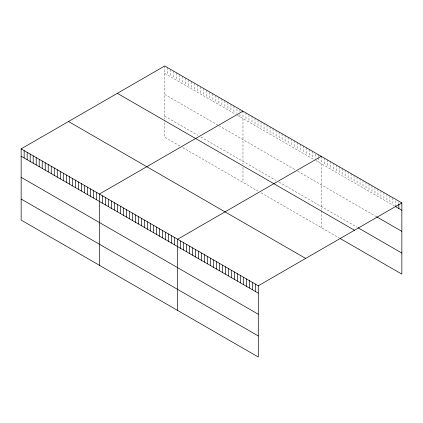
<?xml version="1.0" encoding="UTF-8"?>
<svg xmlns="http://www.w3.org/2000/svg" width="423" height="423" viewBox="0 0 423 423"><rect width="100%" height="100%" fill="white"/><g stroke="black" fill="none" stroke-linecap="round" stroke-linejoin="round"><path stroke-width="0.32" stroke-dasharray="2.12 1.59" d="M164.716 73.369L235.447 114.205M237.451 115.368L313.697 159.386M315.706 160.544L394.384 205.969M164.716 94.44L218.39 125.43M218.892 125.721L295.64 170.03M297.649 171.188L375.968 216.407M164.716 116.151L197.821 135.265M200.83 137.004L276.076 180.447M279.085 182.181L357.06 227.199M179.764 145.909L164.716 137.221L164.716 120.365M182.773 147.648L258.019 191.09M261.028 192.83L339.14 237.927M398.863 202.4L398.863 203.632M395.875 200.676L395.875 204.986M392.893 197.721L392.893 205.107M389.906 195.997L389.906 203.384M386.918 194.273L386.918 201.66M383.931 192.55L383.931 199.936M380.949 190.826L380.949 198.213M377.961 189.102L377.961 196.489M374.974 187.373L374.974 194.765M371.986 185.649L371.986 193.041M369.004 183.926L369.004 191.318M366.017 182.202L366.017 189.594M363.029 180.478L363.029 187.87M360.042 178.755L360.042 186.146M357.06 177.031L357.06 184.417M354.072 175.307L354.072 182.694M351.085 173.583L351.085 180.97M348.097 171.86L348.097 179.246M345.115 170.136L345.115 177.523M342.128 168.412L342.128 175.799M339.14 166.688L339.14 174.075M336.153 164.965L336.153 172.351M333.171 163.241L333.171 170.628M330.183 161.517L330.183 168.904M327.196 159.794L327.196 167.18M324.208 158.065L324.208 165.456M321.226 156.341L321.226 209.522M321.226 210.723L321.226 227.579M318.212 154.607L318.212 157.07M318.212 157.684L318.212 161.993M315.204 154.099L315.204 158.408M312.195 151.127L312.195 158.519M309.187 149.393L309.187 156.78M306.173 147.653L306.173 155.045M303.164 145.919L303.164 153.306M300.156 144.18L300.156 151.566M297.147 142.44L297.147 149.832M294.138 140.706L294.138 148.092M291.124 138.966L291.124 146.353M288.116 137.226L288.116 144.618M285.107 135.492L285.107 142.879M282.099 133.753L282.099 141.139M279.085 132.013L279.085 139.405M276.076 130.279L276.076 137.665M273.068 128.539L273.068 135.926M270.059 126.805L270.059 134.191M267.045 125.065L267.045 132.452M264.037 123.326L264.037 130.718M261.028 121.591L261.028 128.978M258.019 119.852L258.019 127.238M255.011 118.112L255.011 125.504M251.997 116.378L251.997 123.765M248.988 114.638L248.988 122.025M245.98 112.899L245.98 120.291M242.971 111.164L242.971 164.341M242.971 167.349L242.971 182.403M239.957 109.425L239.957 111.889M239.957 114.353L239.957 116.811M236.949 108.917L236.949 113.227M233.94 105.951L233.94 113.338M230.932 104.211L230.932 111.603M227.918 102.477L227.918 109.864M224.909 100.737L224.909 108.124M221.901 98.998L221.901 106.39M218.892 97.264L218.892 104.65M215.883 95.524L215.883 102.911M212.869 93.784L212.869 101.176M209.861 92.05L209.861 99.437M206.852 90.311L206.852 97.697M203.844 88.571L203.844 95.963M200.83 86.837L200.83 94.223M197.821 85.097L197.821 92.484M194.813 83.357L194.813 90.749M191.804 81.623L191.804 89.01M188.795 79.884L188.795 87.275M185.782 78.149L185.782 85.536M182.773 76.41L182.773 83.796M179.764 74.67L179.764 82.062M176.756 72.936L176.756 80.322M173.742 71.196L173.742 78.583M170.733 69.457L170.733 76.849M167.725 67.722L167.725 75.109M164.716 65.983L164.716 119.159"/><path stroke-width="0.63" d="M21.15 148.87L258.284 285.779L258.284 357.017L21.15 220.108L21.15 148.87L164.716 65.983L401.85 202.892L401.85 274.13L340.134 238.498M242.971 111.164L99.405 194.051L99.405 265.29M321.226 156.341L177.66 239.228L177.66 310.466M258.284 285.779L401.85 202.892M401.85 210.279L395.875 206.831L395.875 205.599M376.47 216.698L401.85 231.349M358.054 227.775L401.85 253.06M117.34 93.335L354.474 230.244M68.526 121.517L305.66 258.427M21.15 156.256L258.284 293.165M21.15 177.327L258.284 314.236M21.15 199.037L258.284 335.947M398.863 204.246L398.863 208.555M255.302 284.055L255.302 291.442M252.314 282.331L252.314 289.718M249.327 280.608L249.327 287.994M246.339 278.884L246.339 286.271M243.357 277.16L243.357 284.547M240.37 275.436L240.37 282.823M237.382 273.707L237.382 281.099M234.395 271.984L234.395 279.376M231.413 270.26L231.413 277.652M228.425 268.536L228.425 275.928M225.438 266.813L225.438 274.204M222.45 265.089L222.45 272.481M219.463 263.365L219.463 270.752M216.481 261.641L216.481 269.028M213.493 259.918L213.493 267.304M210.506 258.194L210.506 265.581M207.519 256.47L207.519 263.857M204.536 254.746L204.536 262.133M201.549 253.023L201.549 260.409M198.561 251.299L198.561 258.686M195.574 249.575L195.574 256.962M192.592 247.852L192.592 255.238M189.604 246.128L189.604 253.514M186.617 244.399L186.617 251.791M183.63 242.675L183.63 250.067M180.647 240.951L180.647 248.343M174.651 237.493L174.651 244.88M171.638 235.754L171.638 243.14M168.629 234.014L168.629 241.406M165.62 232.28L165.62 239.667M162.612 230.54L162.612 237.927M159.603 228.801L159.603 236.193M156.589 227.066L156.589 234.453M153.581 225.327L153.581 232.713M150.572 223.593L150.572 230.979M147.564 221.853L147.564 229.24M144.55 220.113L144.55 227.505M141.541 218.379L141.541 225.766M138.533 216.639L138.533 224.026M135.524 214.9L135.524 222.292M132.51 213.166L132.51 220.552M129.501 211.426L129.501 218.813M126.493 209.686L126.493 217.078M123.484 207.952L123.484 215.339M120.476 206.213L120.476 213.599M117.462 204.473L117.462 211.865M114.453 202.739L114.453 210.125M111.445 200.999L111.445 208.391M108.436 199.265L108.436 206.651M105.422 197.525L105.422 204.912M102.414 195.786L102.414 203.177M96.396 192.312L96.396 199.698M93.383 190.572L93.383 197.964M90.374 188.838L90.374 196.224M87.365 187.098L87.365 194.485M84.357 185.359L84.357 192.751M81.348 183.624L81.348 191.011M78.334 181.885L78.334 189.271M75.326 180.145L75.326 187.537M72.317 178.411L72.317 185.797M69.309 176.671L69.309 184.063M66.295 174.937L66.295 182.324M63.286 173.197L63.286 180.584M60.278 171.458L60.278 178.85M57.269 169.723L57.269 177.11M54.26 167.984L54.26 175.371M51.246 166.244L51.246 173.636M48.238 164.51L48.238 171.897M45.229 162.77L45.229 170.157M42.221 161.031L42.221 168.423M39.207 159.297L39.207 166.683M36.198 157.557L36.198 164.944M33.19 155.823L33.19 163.209M30.181 154.083L30.181 161.47M27.167 152.343L27.167 159.735M24.159 150.609L24.159 157.996"/></g></svg>
